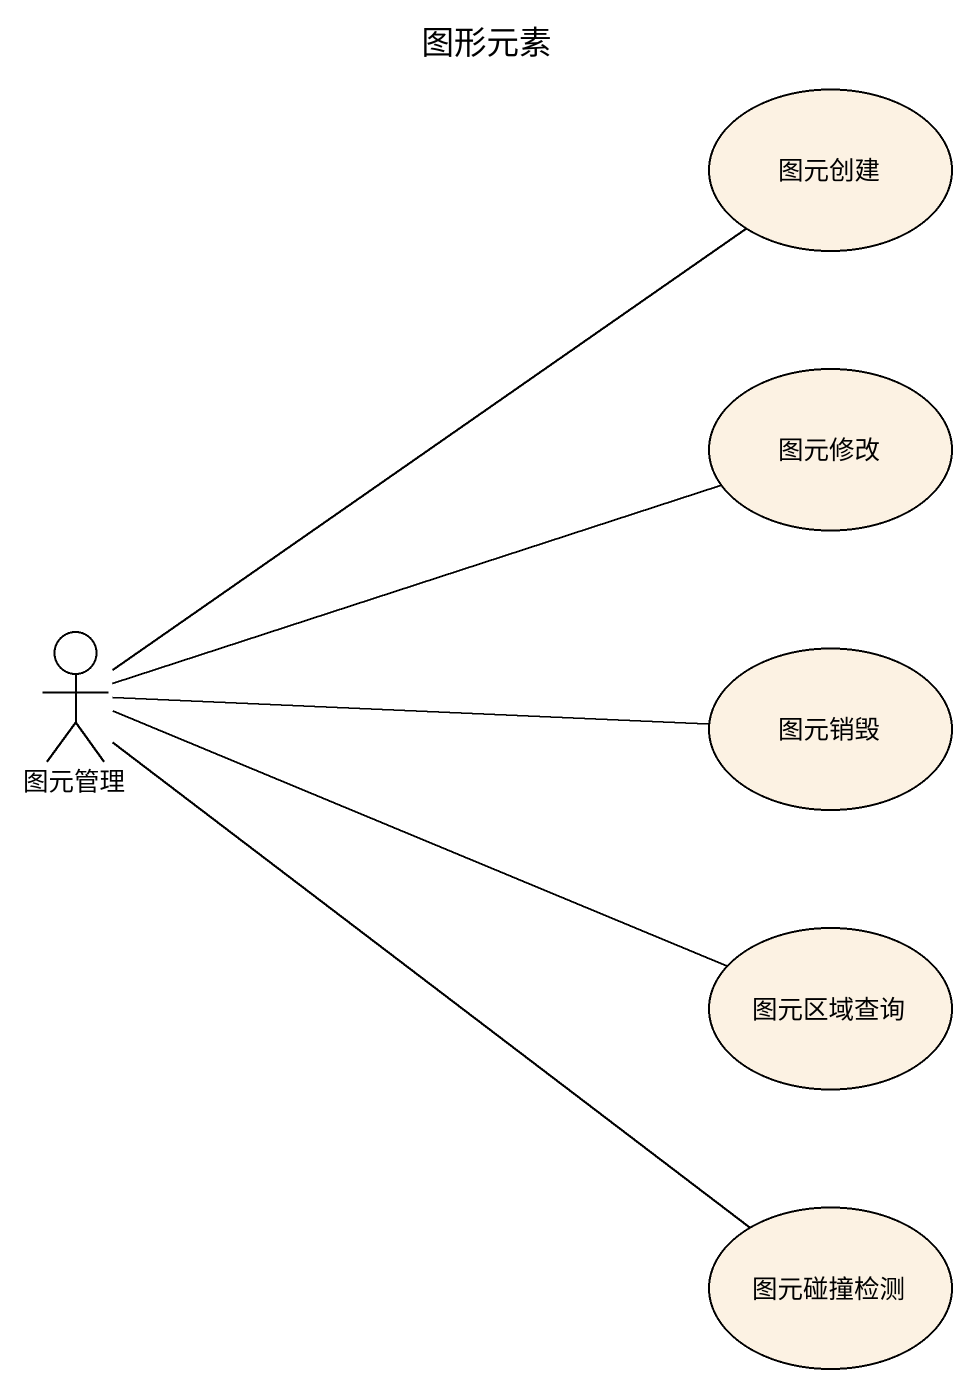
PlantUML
@startuml
title 图形元素
usecase 图元创建
usecase 图元修改
actor 图元管理
usecase 图元销毁
usecase 图元区域查询
usecase 图元碰撞检测
图元管理 -up- 图元创建
图元管理 -right- 图元修改
图元管理 -right- 图元销毁
图元管理 -right- 图元区域查询
图元管理 -- 图元碰撞检测
@enduml
